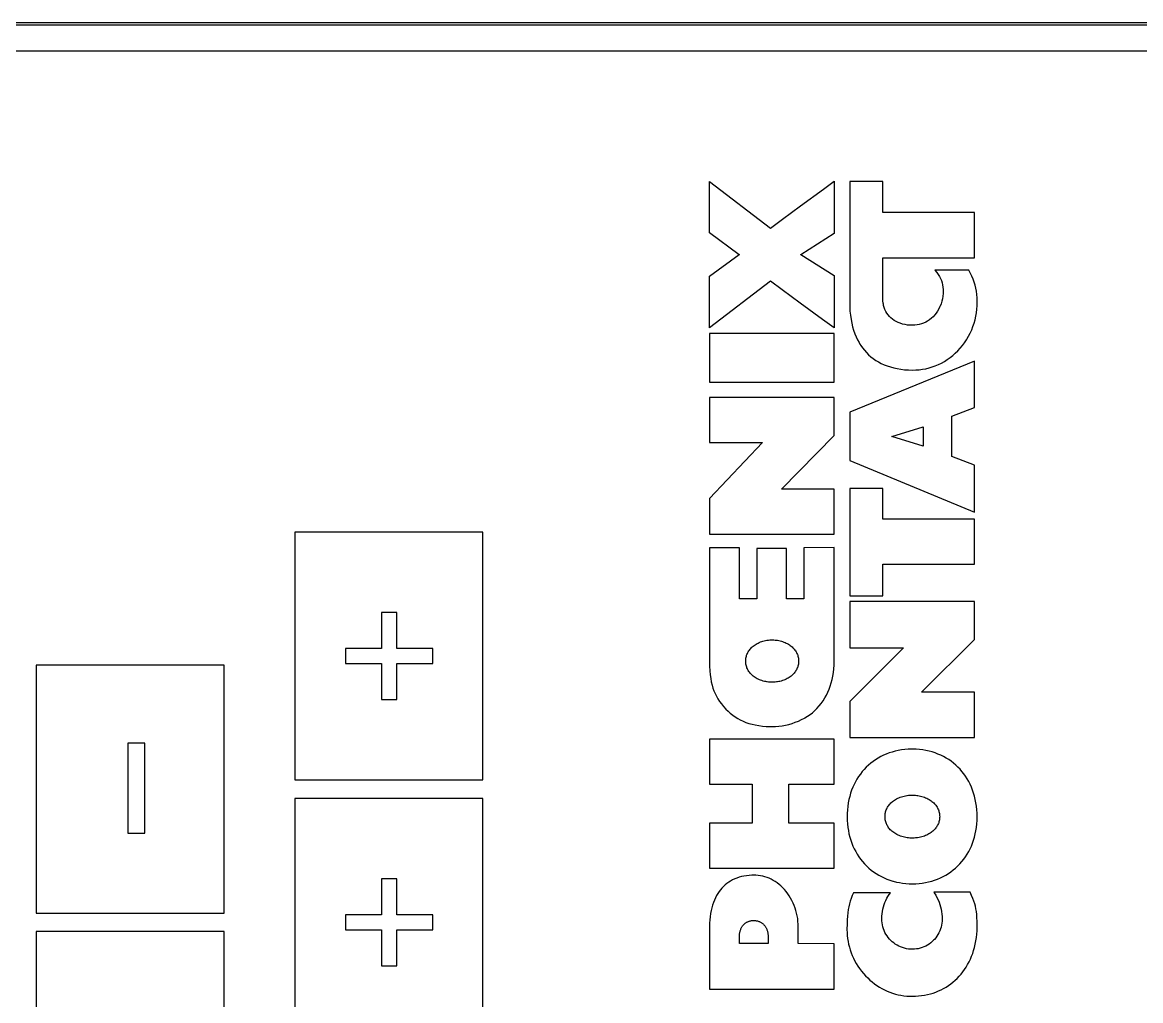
# Paper-space layout '2 DOOR PANEL LAYOUT - A1 Sheet' of a CAD drawing. Extents: x 50 to 825, y 22 to 486.
# Drawn here: x 425.444 to 428.222, y 339.12 to 341.552 of the extents above; entities that cross this region are included whole.
import ezdxf

# ---------------------------------------------------------------- set-up
doc = ezdxf.new("R2010")
doc.units = 0
doc.layers.add('N-EQPM', color=3, linetype='Continuous', lineweight=25)

psp = doc.layouts.new('2 DOOR PANEL LAYOUT - A1 Sheet')

# ---------------------------------------------------------------- linework, layer by layer
at = {"layer": 'N-EQPM', "linetype": 'Continuous'}
for p, q in [((422.2664, 341.5454), (439.1849, 341.5454)), ((423.698, 341.5519), (436.9725, 341.5519)), ((423.8203, 341.4814), (436.8386, 341.4814))]:
    psp.add_line(p, q, dxfattribs=at)
for points in [[(427.4323, 340.8133), (427.3761, 340.8542), (427.3318, 340.8869), (427.3026, 340.9087), (427.1514, 340.793), (427.1514, 340.9212), (427.2253, 340.975), (427.2253, 340.9744), (427.1514, 341.0287), (427.1514, 341.1565), (427.3026, 341.0407), (427.3323, 341.0629), (427.3775, 341.0961), (427.4343, 341.1376), (427.4612, 341.1571), (427.4612, 341.0271), (427.3778, 340.9744), (427.3778, 340.975), (427.4612, 340.9223), (427.4612, 340.7922)], [(427.5155, 340.7703), (427.519, 340.7628), (427.5229, 340.7558), (427.5249, 340.7524), (427.527, 340.749), (427.5315, 340.7427), (427.5362, 340.7367), (427.5413, 340.7311), (427.5466, 340.7258), (427.5523, 340.7208), (427.5582, 340.7162), (427.5645, 340.7118), (427.571, 340.7079), (427.5779, 340.7042), (427.5852, 340.7009), (427.5927, 340.6979), (427.6006, 340.6953), (427.6088, 340.6931), (427.6174, 340.6912), (427.6264, 340.6897), (427.6356, 340.6886), (427.6453, 340.6879), (427.6553, 340.6876), (427.6555, 340.6876), (427.6639, 340.6878), (427.6722, 340.6885), (427.6804, 340.6895), (427.6886, 340.6911), (427.6966, 340.693), (427.7046, 340.6954), (427.7123, 340.6982), (427.72, 340.7014), (427.7275, 340.7051), (427.7348, 340.7091), (427.7419, 340.7136), (427.7488, 340.7185), (427.7555, 340.7237), (427.7619, 340.7294), (427.768, 340.7354), (427.7739, 340.7417), (427.7794, 340.7484), (427.7846, 340.7554), (427.7895, 340.7626), (427.7906, 340.7643), (427.795, 340.7719), (427.799, 340.7797), (427.8026, 340.7878), (427.8058, 340.796), (427.8086, 340.8043), (427.811, 340.8128), (427.8129, 340.8214), (427.8144, 340.8301), (427.8154, 340.8389), (427.816, 340.8477), (427.8162, 340.8566), (427.8159, 340.8668), (427.8153, 340.8758), (427.8143, 340.8839), (427.8129, 340.8914), (427.8112, 340.8988), (427.809, 340.906), (427.8063, 340.9134), (427.8029, 340.9211), (427.7987, 340.9296), (427.7955, 340.9358), (427.7114, 340.9358), (427.7159, 340.9303), (427.7196, 340.9251), (427.7227, 340.92), (427.7252, 340.915), (427.7273, 340.91), (427.729, 340.9048), (427.7302, 340.8994), (427.7311, 340.8937), (427.7315, 340.8876), (427.7316, 340.8808), (427.7314, 340.8776), (427.7309, 340.8711), (427.7299, 340.8648), (427.7285, 340.8585), (427.7266, 340.8524), (427.7244, 340.8465), (427.7238, 340.8453), (427.7211, 340.8397), (427.718, 340.8343), (427.7145, 340.8293), (427.7108, 340.8246), (427.7068, 340.8203), (427.7025, 340.8163), (427.6979, 340.8127), (427.6932, 340.8095), (427.6883, 340.8067), (427.6832, 340.8044), (427.6779, 340.8024), (427.6725, 340.8009), (427.6669, 340.7998), (427.6612, 340.7992), (427.6555, 340.7989), (427.6499, 340.7991), (427.6434, 340.7996), (427.637, 340.8006), (427.6309, 340.802), (427.6252, 340.8038), (427.6198, 340.8059), (427.6147, 340.8083), (427.61, 340.8111), (427.6057, 340.8141), (427.6017, 340.8175), (427.5981, 340.8211), (427.5948, 340.8249), (427.5919, 340.8291), (427.5893, 340.8335), (427.5871, 340.8381), (427.5853, 340.8431), (427.5839, 340.8484), (427.5833, 340.8511), (427.5828, 340.854), (427.5821, 340.8599), (427.5819, 340.8661), (427.5819, 340.967), (427.8096, 340.967), (427.8096, 341.0791), (427.5819, 341.0789), (427.5819, 341.156), (427.4995, 341.156), (427.4995, 340.8567), (427.4997, 340.8452), (427.5003, 340.8342), (427.5014, 340.8237), (427.5029, 340.8137), (427.5047, 340.8041), (427.5069, 340.795), (427.5094, 340.7864), (427.5123, 340.7781)], [(427.4612, 340.6576), (427.4612, 340.7782), (427.1514, 340.7782), (427.1514, 340.6576)], [(427.7535, 340.4728), (427.7535, 340.5729), (427.8096, 340.5949), (427.8096, 340.7096), (427.4995, 340.583), (427.4995, 340.4629), (427.8096, 340.3347), (427.8096, 340.451)], [(427.3302, 340.3919), (427.4612, 340.525), (427.4612, 340.6195), (427.1514, 340.6195), (427.1514, 340.5073), (427.2826, 340.5073), (427.1514, 340.3688), (427.1514, 340.2796), (427.4612, 340.2795), (427.4612, 340.3919)], [(427.6046, 340.5227), (427.6818, 340.5468), (427.6818, 340.4986)], [(427.582, 340.1267), (427.5819, 340.2051), (427.8096, 340.2051), (427.8096, 340.3168), (427.5819, 340.3168), (427.5819, 340.3931), (427.4995, 340.3931), (427.4995, 340.1267)], [(426.5881, 339.6688), (426.5881, 340.2847), (426.1213, 340.2847), (426.1213, 339.6688)], [(427.1652, 339.8834), (427.1685, 339.8769), (427.1721, 339.8704), (427.1762, 339.8641), (427.1808, 339.8578), (427.186, 339.8515), (427.1918, 339.845), (427.1973, 339.8395), (427.203, 339.8344), (427.2059, 339.832), (427.2089, 339.8297), (427.215, 339.8255), (427.2213, 339.8216), (427.2278, 339.818), (427.2346, 339.8148), (427.2417, 339.812), (427.2491, 339.8095), (427.2569, 339.8073), (427.265, 339.8054), (427.2736, 339.8039), (427.2827, 339.8028), (427.2923, 339.802), (427.3025, 339.8017), (427.3073, 339.8016), (427.3154, 339.8018), (427.3235, 339.8025), (427.3317, 339.8035), (427.3399, 339.8051), (427.3481, 339.807), (427.3563, 339.8094), (427.3643, 339.8121), (427.3722, 339.8153), (427.3798, 339.8188), (427.3871, 339.8227), (427.3877, 339.823), (427.3946, 339.8272), (427.401, 339.8315), (427.4068, 339.836), (427.412, 339.8405), (427.4166, 339.845), (427.418, 339.8465), (427.4235, 339.8527), (427.4286, 339.8591), (427.4333, 339.8657), (427.4376, 339.8725), (427.4416, 339.8795), (427.4452, 339.8867), (427.4485, 339.8942), (427.4514, 339.9019), (427.4539, 339.9099), (427.4561, 339.9182), (427.4579, 339.9268), (427.4593, 339.9357), (427.4603, 339.9449), (427.461, 339.9544), (427.4612, 339.9644), (427.4611, 340.2462), (427.3856, 340.2461), (427.3856, 340.1194), (427.3424, 340.1194), (427.3424, 340.2445), (427.2687, 340.2445), (427.2687, 340.1194), (427.2258, 340.1194), (427.2258, 340.2461), (427.1514, 340.2461), (427.1514, 339.964), (427.1516, 339.9515), (427.1521, 339.9404), (427.1531, 339.9303), (427.1543, 339.9211), (427.1558, 339.9127), (427.1577, 339.9048), (427.1599, 339.8973), (427.1624, 339.8902)], [(427.8096, 339.7745), (427.8096, 339.8872), (427.6783, 339.8872), (427.8096, 340.018), (427.8096, 340.1121), (427.4995, 340.1121), (427.4995, 339.9975), (427.6331, 339.9975), (427.4995, 339.8635), (427.4995, 339.7745)], [(426.3741, 339.8686), (426.3741, 339.9581), (426.4636, 339.9581), (426.4636, 339.9957), (426.3741, 339.9957), (426.3741, 340.0853), (426.3364, 340.0853), (426.3364, 339.9957), (426.2469, 339.9957), (426.2469, 339.9581), (426.3364, 339.9581), (426.3364, 339.8686)], [(427.2436, 339.9494), (427.2429, 339.9517), (427.2423, 339.9541), (427.2418, 339.9565), (427.2415, 339.9589), (427.2413, 339.9615), (427.2412, 339.964), (427.2412, 339.9666), (427.2414, 339.9691), (427.2417, 339.9715), (427.2422, 339.9739), (427.2428, 339.9763), (427.2435, 339.9787), (427.2443, 339.981), (427.2453, 339.9832), (427.2463, 339.9854), (427.2476, 339.9876), (427.2489, 339.9897), (427.2504, 339.9918), (427.252, 339.9938), (427.2537, 339.9958), (427.2556, 339.9977), (427.2575, 339.9995), (427.2597, 340.0013), (427.2619, 340.0031), (427.2643, 340.0047), (427.2668, 340.0063), (427.2694, 340.0078), (427.2721, 340.0092), (427.2749, 340.0105), (427.2778, 340.0117), (427.2809, 340.0128), (427.284, 340.0137), (427.2871, 340.0146), (427.2903, 340.0153), (427.2936, 340.0159), (427.2945, 340.0161), (427.2978, 340.0165), (427.3011, 340.0168), (427.3044, 340.017), (427.3078, 340.017), (427.3111, 340.0169), (427.3144, 340.0166), (427.3177, 340.0163), (427.3201, 340.0159), (427.3234, 340.0153), (427.3267, 340.0146), (427.3298, 340.0137), (427.3329, 340.0127), (427.336, 340.0116), (427.3389, 340.0104), (427.3417, 340.0091), (427.3445, 340.0077), (427.3471, 340.0062), (427.3496, 340.0047), (427.352, 340.003), (427.3542, 340.0013), (427.3563, 339.9995), (427.3583, 339.9976), (427.3602, 339.9957), (427.3619, 339.9938), (427.3635, 339.9917), (427.365, 339.9897), (427.3663, 339.9876), (427.3675, 339.9854), (427.3686, 339.9832), (427.3696, 339.981), (427.3704, 339.9787), (427.3711, 339.9764), (427.3717, 339.974), (427.3721, 339.9716), (427.3724, 339.9691), (427.3726, 339.9666), (427.3727, 339.9641), (427.3726, 339.9615), (427.3724, 339.959), (427.3721, 339.9566), (427.3716, 339.9541), (427.371, 339.9518), (427.3703, 339.9494), (427.3694, 339.9472), (427.3685, 339.9449), (427.3674, 339.9427), (427.3661, 339.9406), (427.3648, 339.9385), (427.3633, 339.9364), (427.3617, 339.9344), (427.36, 339.9324), (427.3581, 339.9305), (427.3561, 339.9287), (427.354, 339.9269), (427.3517, 339.9252), (427.3493, 339.9236), (427.3468, 339.922), (427.3442, 339.9206), (427.3415, 339.9192), (427.3386, 339.9179), (427.3357, 339.9167), (427.3326, 339.9157), (427.3295, 339.9147), (427.3263, 339.9139), (427.3231, 339.9131), (427.3198, 339.9126), (427.3178, 339.9123), (427.3144, 339.9119), (427.3111, 339.9117), (427.3078, 339.9115), (427.3045, 339.9116), (427.3011, 339.9117), (427.2978, 339.912), (427.2945, 339.9124), (427.294, 339.9125), (427.2908, 339.9131), (427.2875, 339.9138), (427.2844, 339.9146), (427.2813, 339.9156), (427.2782, 339.9166), (427.2753, 339.9178), (427.2725, 339.9191), (427.2697, 339.9205), (427.2671, 339.9219), (427.2646, 339.9235), (427.2622, 339.9251), (427.26, 339.9268), (427.2578, 339.9286), (427.2558, 339.9305), (427.254, 339.9324), (427.2522, 339.9343), (427.2506, 339.9363), (427.2491, 339.9384), (427.2477, 339.9405), (427.2465, 339.9426), (427.2454, 339.9448), (427.2444, 339.9471)], [(425.9452, 339.3379), (425.9452, 339.9538), (425.4784, 339.9538), (425.4784, 339.3379)], [(425.7486, 339.5369), (425.7486, 339.76), (425.7059, 339.76), (425.7059, 339.5369)], [(427.4612, 339.4497), (427.4611, 339.5617), (427.3482, 339.5617), (427.3482, 339.6584), (427.4611, 339.6584), (427.4611, 339.7704), (427.1514, 339.7704), (427.1514, 339.6584), (427.2572, 339.6584), (427.2571, 339.5617), (427.1514, 339.5617), (427.1514, 339.4497)], [(427.5047, 339.5118), (427.5076, 339.5045), (427.5109, 339.4975), (427.5144, 339.4907), (427.5183, 339.4841), (427.5224, 339.4777), (427.5268, 339.4716), (427.5315, 339.4658), (427.5365, 339.4601), (427.5418, 339.4548), (427.5473, 339.4497), (427.553, 339.4449), (427.559, 339.4404), (427.5652, 339.4362), (427.5716, 339.4322), (427.5783, 339.4286), (427.5851, 339.4253), (427.5922, 339.4223), (427.5994, 339.4196), (427.6068, 339.4173), (427.6079, 339.417), (427.6155, 339.4151), (427.6232, 339.4135), (427.6311, 339.4122), (427.6391, 339.4114), (427.6472, 339.4108), (427.6555, 339.4107), (427.6637, 339.4109), (427.6719, 339.4115), (427.6799, 339.4125), (427.6878, 339.4138), (427.6956, 339.4154), (427.7032, 339.4174), (427.7106, 339.4198), (427.7178, 339.4224), (427.7249, 339.4254), (427.7317, 339.4287), (427.7384, 339.4324), (427.7448, 339.4363), (427.751, 339.4405), (427.7569, 339.445), (427.7626, 339.4498), (427.7681, 339.4549), (427.7733, 339.4602), (427.7783, 339.4658), (427.7829, 339.4716), (427.7873, 339.4777), (427.7914, 339.4841), (427.7952, 339.4906), (427.7988, 339.4974), (427.802, 339.5044), (427.8049, 339.5117), (427.8075, 339.5191), (427.8097, 339.5268), (427.8116, 339.5346), (427.8132, 339.5427), (427.8145, 339.5509), (427.8154, 339.5593), (427.8159, 339.568), (427.8161, 339.5768), (427.8159, 339.5859), (427.8153, 339.5948), (427.8144, 339.6035), (427.8132, 339.6119), (427.8116, 339.6202), (427.8097, 339.6282), (427.8074, 339.636), (427.8048, 339.6436), (427.8019, 339.6509), (427.7988, 339.658), (427.7953, 339.6649), (427.7915, 339.6715), (427.7874, 339.6779), (427.7831, 339.684), (427.7785, 339.6898), (427.7736, 339.6954), (427.7685, 339.7008), (427.7631, 339.7058), (427.7575, 339.7106), (427.7516, 339.7151), (427.7455, 339.7193), (427.7391, 339.7233), (427.7326, 339.7269), (427.7258, 339.7302), (427.7188, 339.7332), (427.7116, 339.7359), (427.7042, 339.7383), (427.6966, 339.7403), (427.6889, 339.742), (427.681, 339.7433), (427.6729, 339.7443), (427.6647, 339.7449), (427.6563, 339.7452), (427.6555, 339.7452), (427.6527, 339.7452), (427.6444, 339.7449), (427.6362, 339.7443), (427.6282, 339.7433), (427.6203, 339.7419), (427.6126, 339.7402), (427.6051, 339.7382), (427.5977, 339.7358), (427.5905, 339.7331), (427.5835, 339.7301), (427.5767, 339.7267), (427.5701, 339.7231), (427.5638, 339.7191), (427.5576, 339.7149), (427.5517, 339.7103), (427.5461, 339.7055), (427.5407, 339.7004), (427.5355, 339.6951), (427.5307, 339.6894), (427.526, 339.6835), (427.5217, 339.6774), (427.5176, 339.671), (427.5139, 339.6644), (427.5104, 339.6575), (427.5072, 339.6505), (427.5043, 339.6431), (427.5018, 339.6356), (427.4995, 339.6278), (427.4976, 339.6198), (427.4961, 339.6116), (427.4948, 339.6032), (427.4939, 339.5946), (427.4934, 339.5858), (427.4932, 339.5768), (427.4934, 339.568), (427.494, 339.5594), (427.4949, 339.551), (427.4962, 339.5428), (427.4978, 339.5347), (427.4998, 339.5269), (427.5021, 339.5192)], [(426.5881, 339.007), (426.5881, 339.6229), (426.1213, 339.6229), (426.1213, 339.007)], [(427.5891, 339.5648), (427.5884, 339.5672), (427.588, 339.5697), (427.5876, 339.5722), (427.5874, 339.5747), (427.5873, 339.5773), (427.5874, 339.58), (427.5876, 339.5825), (427.5879, 339.585), (427.5883, 339.5875), (427.5889, 339.5899), (427.5897, 339.5923), (427.5905, 339.5946), (427.5915, 339.5969), (427.5926, 339.5991), (427.5938, 339.6013), (427.5952, 339.6035), (427.5967, 339.6056), (427.5983, 339.6076), (427.6001, 339.6096), (427.602, 339.6116), (427.6041, 339.6135), (427.6062, 339.6153), (427.6085, 339.617), (427.611, 339.6187), (427.6135, 339.6203), (427.6162, 339.6218), (427.619, 339.6232), (427.622, 339.6245), (427.625, 339.6258), (427.6281, 339.6269), (427.6313, 339.6279), (427.6346, 339.6287), (427.6379, 339.6295), (427.6413, 339.6301), (427.6423, 339.6302), (427.6457, 339.6307), (427.6492, 339.631), (427.6526, 339.6311), (427.656, 339.6311), (427.6595, 339.631), (427.6629, 339.6308), (427.6664, 339.6304), (427.6687, 339.6301), (427.6721, 339.6295), (427.6755, 339.6288), (427.6788, 339.6279), (427.682, 339.6269), (427.6851, 339.6258), (427.6882, 339.6246), (427.6911, 339.6233), (427.6939, 339.6219), (427.6966, 339.6204), (427.6992, 339.6188), (427.7017, 339.6171), (427.704, 339.6154), (427.7062, 339.6135), (427.7082, 339.6117), (427.7101, 339.6097), (427.7119, 339.6077), (427.7136, 339.6057), (427.7151, 339.6036), (427.7165, 339.6014), (427.7177, 339.5993), (427.7188, 339.597), (427.7198, 339.5947), (427.7207, 339.5924), (427.7214, 339.59), (427.722, 339.5876), (427.7225, 339.5852), (427.7228, 339.5827), (427.723, 339.5801), (427.7231, 339.5775), (427.723, 339.5749), (427.7228, 339.5724), (427.7225, 339.5699), (427.722, 339.5674), (427.7214, 339.565), (427.7207, 339.5626), (427.7198, 339.5603), (427.7188, 339.5581), (427.7177, 339.5558), (427.7164, 339.5536), (427.715, 339.5515), (427.7135, 339.5494), (427.7119, 339.5474), (427.7101, 339.5454), (427.7081, 339.5435), (427.7061, 339.5416), (427.7039, 339.5398), (427.7016, 339.5381), (427.6991, 339.5364), (427.6965, 339.5348), (427.6938, 339.5333), (427.691, 339.5319), (427.688, 339.5306), (427.685, 339.5294), (427.6818, 339.5283), (427.6786, 339.5273), (427.6752, 339.5265), (427.6719, 339.5257), (427.6684, 339.5251), (427.6665, 339.5248), (427.663, 339.5245), (427.6595, 339.5242), (427.656, 339.5241), (427.6526, 339.5241), (427.6491, 339.5243), (427.6457, 339.5246), (427.6422, 339.525), (427.6421, 339.5251), (427.6387, 339.5256), (427.6353, 339.5264), (427.632, 339.5272), (427.6288, 339.5282), (427.6256, 339.5293), (427.6226, 339.5305), (427.6196, 339.5318), (427.6168, 339.5332), (427.6141, 339.5346), (427.6115, 339.5362), (427.609, 339.5379), (427.6067, 339.5396), (427.6045, 339.5414), (427.6024, 339.5433), (427.6005, 339.5452), (427.5987, 339.5472), (427.597, 339.5492), (427.5955, 339.5513), (427.5941, 339.5535), (427.5928, 339.5556), (427.5917, 339.5579), (427.5907, 339.5601), (427.5898, 339.5625)], [(426.3741, 339.2067), (426.3741, 339.2962), (426.4636, 339.2962), (426.4636, 339.3339), (426.3741, 339.3339), (426.3741, 339.4234), (426.3364, 339.4234), (426.3364, 339.3339), (426.2469, 339.3339), (426.2469, 339.2962), (426.3364, 339.2962), (426.3364, 339.2067)], [(427.359, 339.3627), (427.356, 339.3689), (427.3528, 339.3748), (427.3493, 339.3806), (427.3456, 339.3861), (427.3417, 339.3913), (427.3376, 339.3962), (427.3333, 339.4008), (427.3288, 339.4052), (427.3242, 339.4092), (427.3195, 339.4128), (427.3146, 339.4162), (427.3097, 339.4192), (427.3046, 339.422), (427.2994, 339.4244), (427.2942, 339.4264), (427.2888, 339.4282), (427.2834, 339.4296), (427.2779, 339.4307), (427.2723, 339.4315), (427.2666, 339.432), (427.2609, 339.4321), (427.2562, 339.432), (427.2495, 339.4315), (427.243, 339.4308), (427.2367, 339.4298), (427.2306, 339.4284), (427.2248, 339.4268), (427.2192, 339.4249), (427.2139, 339.4227), (427.2087, 339.4203), (427.2038, 339.4176), (427.1991, 339.4146), (427.1946, 339.4113), (427.1902, 339.4078), (427.1861, 339.4041), (427.1842, 339.4021), (427.1822, 339.4), (427.1785, 339.3957), (427.1751, 339.3912), (427.1718, 339.3863), (427.1687, 339.3812), (427.1659, 339.3757), (427.1633, 339.37), (427.1609, 339.364), (427.1588, 339.3576), (427.1569, 339.3509), (427.1552, 339.3439), (427.1539, 339.3366), (427.1528, 339.3289), (427.152, 339.3208), (427.1515, 339.3124), (427.1514, 339.3036), (427.1514, 339.1486), (427.4612, 339.149), (427.4612, 339.2617), (427.3718, 339.2619), (427.3718, 339.3036), (427.3716, 339.3104), (427.3711, 339.3172), (427.3703, 339.3241), (427.3691, 339.3309), (427.3676, 339.3378), (427.3657, 339.3445), (427.3641, 339.3497), (427.3617, 339.3563)], [(427.5032, 339.2391), (427.506, 339.2322), (427.509, 339.2254), (427.5124, 339.2187), (427.516, 339.2122), (427.52, 339.2058), (427.5242, 339.1997), (427.5287, 339.1936), (427.5292, 339.1931), (427.534, 339.1873), (427.539, 339.1818), (427.5442, 339.1765), (427.5497, 339.1714), (427.5554, 339.1666), (427.5612, 339.1621), (427.5673, 339.1579), (427.5734, 339.1539), (427.5798, 339.1503), (427.5862, 339.147), (427.5928, 339.1439), (427.5995, 339.1412), (427.6062, 339.1388), (427.6131, 339.1367), (427.62, 339.135), (427.627, 339.1335), (427.634, 339.1324), (427.6411, 339.1316), (427.6483, 339.1312), (427.6555, 339.1311), (427.6593, 339.1311), (427.6632, 339.1313), (427.6708, 339.1318), (427.6783, 339.1326), (427.6856, 339.1338), (427.6928, 339.1353), (427.6999, 339.137), (427.7068, 339.1391), (427.7136, 339.1415), (427.7202, 339.1442), (427.7266, 339.1471), (427.7329, 339.1504), (427.739, 339.1539), (427.7449, 339.1577), (427.7506, 339.1618), (427.7561, 339.1662), (427.7615, 339.1708), (427.7666, 339.1756), (427.7715, 339.1808), (427.7762, 339.1862), (427.7807, 339.1918), (427.7849, 339.1976), (427.7889, 339.2037), (427.7926, 339.2101), (427.7961, 339.2167), (427.7994, 339.2234), (427.8024, 339.2304), (427.8051, 339.2377), (427.8075, 339.2451), (427.8096, 339.2527), (427.8115, 339.2606), (427.813, 339.2686), (427.8143, 339.2768), (427.8152, 339.2852), (427.8159, 339.2937), (427.8162, 339.3025), (427.8162, 339.3062), (427.8161, 339.3173), (427.8157, 339.3267), (427.8151, 339.3347), (427.8143, 339.3418), (427.8132, 339.3484), (427.8118, 339.3548), (427.8101, 339.3611), (427.8081, 339.3675), (427.8056, 339.3743), (427.8024, 339.3817), (427.7985, 339.3902), (427.7084, 339.3902), (427.7096, 339.3884), (427.7132, 339.3822), (427.7164, 339.3763), (427.7191, 339.3705), (427.7215, 339.3648), (427.7235, 339.359), (427.7253, 339.3533), (427.7267, 339.3474), (427.7278, 339.3415), (427.7286, 339.3354), (427.729, 339.3291), (427.7292, 339.3227), (427.729, 339.3177), (427.7286, 339.3128), (427.7277, 339.3079), (427.7266, 339.303), (427.7251, 339.2983), (427.7234, 339.2936), (427.7213, 339.2891), (427.7189, 339.2847), (427.7163, 339.2805), (427.7134, 339.2765), (427.7102, 339.2726), (427.7081, 339.2704), (427.7046, 339.267), (427.7008, 339.2638), (427.6968, 339.2608), (427.6927, 339.2582), (427.6884, 339.2558), (427.684, 339.2537), (427.6794, 339.2519), (427.6748, 339.2505), (427.67, 339.2494), (427.6652, 339.2486), (427.6604, 339.2481), (427.6555, 339.2479), (427.6504, 339.248), (427.6453, 339.2485), (427.6404, 339.2493), (427.6355, 339.2505), (427.6307, 339.2519), (427.6261, 339.2536), (427.6215, 339.2557), (427.6171, 339.258), (427.6129, 339.2607), (427.6088, 339.2636), (427.605, 339.2667), (427.6018, 339.2697), (427.5984, 339.2733), (427.5952, 339.2771), (427.5923, 339.2812), (427.5896, 339.2854), (427.5872, 339.2898), (427.5852, 339.2943), (427.5834, 339.299), (427.5819, 339.3037), (427.5808, 339.3086), (427.58, 339.3136), (427.5795, 339.3186), (427.5793, 339.3237), (427.5794, 339.3299), (427.5799, 339.3359), (427.5807, 339.3419), (427.5818, 339.3477), (427.5832, 339.3534), (427.5849, 339.3589), (427.5869, 339.3643), (427.5892, 339.3695), (427.5918, 339.3746), (427.5946, 339.3794), (427.5977, 339.3841), (427.6008, 339.3881), (427.5125, 339.3881), (427.5088, 339.3881), (427.5058, 339.3813), (427.5032, 339.3745), (427.5009, 339.3677), (427.499, 339.3608), (427.4974, 339.3538), (427.496, 339.3465), (427.4949, 339.3388), (427.494, 339.3304), (427.4934, 339.3212), (427.493, 339.3107), (427.4928, 339.2981), (427.4928, 339.2966), (427.493, 339.2893), (427.4935, 339.282), (427.4943, 339.2748), (427.4954, 339.2675), (427.4969, 339.2603), (427.4987, 339.2532), (427.5008, 339.2461)], [(427.2933, 339.2978), (427.2939, 339.2962), (427.2945, 339.2945), (427.295, 339.2928), (427.2955, 339.2911), (427.2958, 339.2892), (427.2962, 339.2874), (427.2964, 339.2855), (427.2966, 339.2835), (427.2967, 339.2815), (427.2967, 339.2795), (427.2967, 339.2619), (427.2256, 339.2619), (427.2256, 339.2795), (427.2256, 339.2807), (427.2257, 339.2828), (427.2258, 339.2848), (427.226, 339.2867), (427.2263, 339.2886), (427.2267, 339.2904), (427.2271, 339.2922), (427.2276, 339.294), (427.2281, 339.2957), (427.2287, 339.2973), (427.2293, 339.2989), (427.2301, 339.3004), (427.2308, 339.3019), (427.2316, 339.3033), (427.2325, 339.3047), (427.2334, 339.306), (427.2344, 339.3072), (427.2354, 339.3084), (427.2365, 339.3096), (427.2376, 339.3107), (427.2387, 339.3117), (427.2399, 339.3126), (427.2412, 339.3135), (427.2424, 339.3144), (427.2438, 339.3152), (427.2444, 339.3155), (427.2451, 339.3159), (427.2465, 339.3165), (427.248, 339.3171), (427.2494, 339.3177), (427.2509, 339.3181), (427.2525, 339.3185), (427.2541, 339.3189), (427.2557, 339.3191), (427.2574, 339.3193), (427.259, 339.3194), (427.2608, 339.3195), (427.2625, 339.3195), (427.2642, 339.3194), (427.2658, 339.3192), (427.2674, 339.319), (427.269, 339.3187), (427.2706, 339.3183), (427.2721, 339.3178), (427.2736, 339.3173), (427.2751, 339.3168), (427.2765, 339.3161), (427.2779, 339.3154), (427.2792, 339.3147), (427.2805, 339.3138), (427.2818, 339.313), (427.283, 339.312), (427.2842, 339.311), (427.2853, 339.31), (427.2864, 339.3088), (427.2874, 339.3077), (427.2884, 339.3064), (427.2894, 339.3051), (427.2903, 339.3038), (427.2911, 339.3024), (427.2919, 339.3009), (427.2926, 339.2994)], [(425.9452, 338.6761), (425.9452, 339.292), (425.4784, 339.292), (425.4784, 338.6761)]]:
    psp.add_lwpolyline(points, close=True, dxfattribs=at)

doc.saveas('drawing.dxf')
